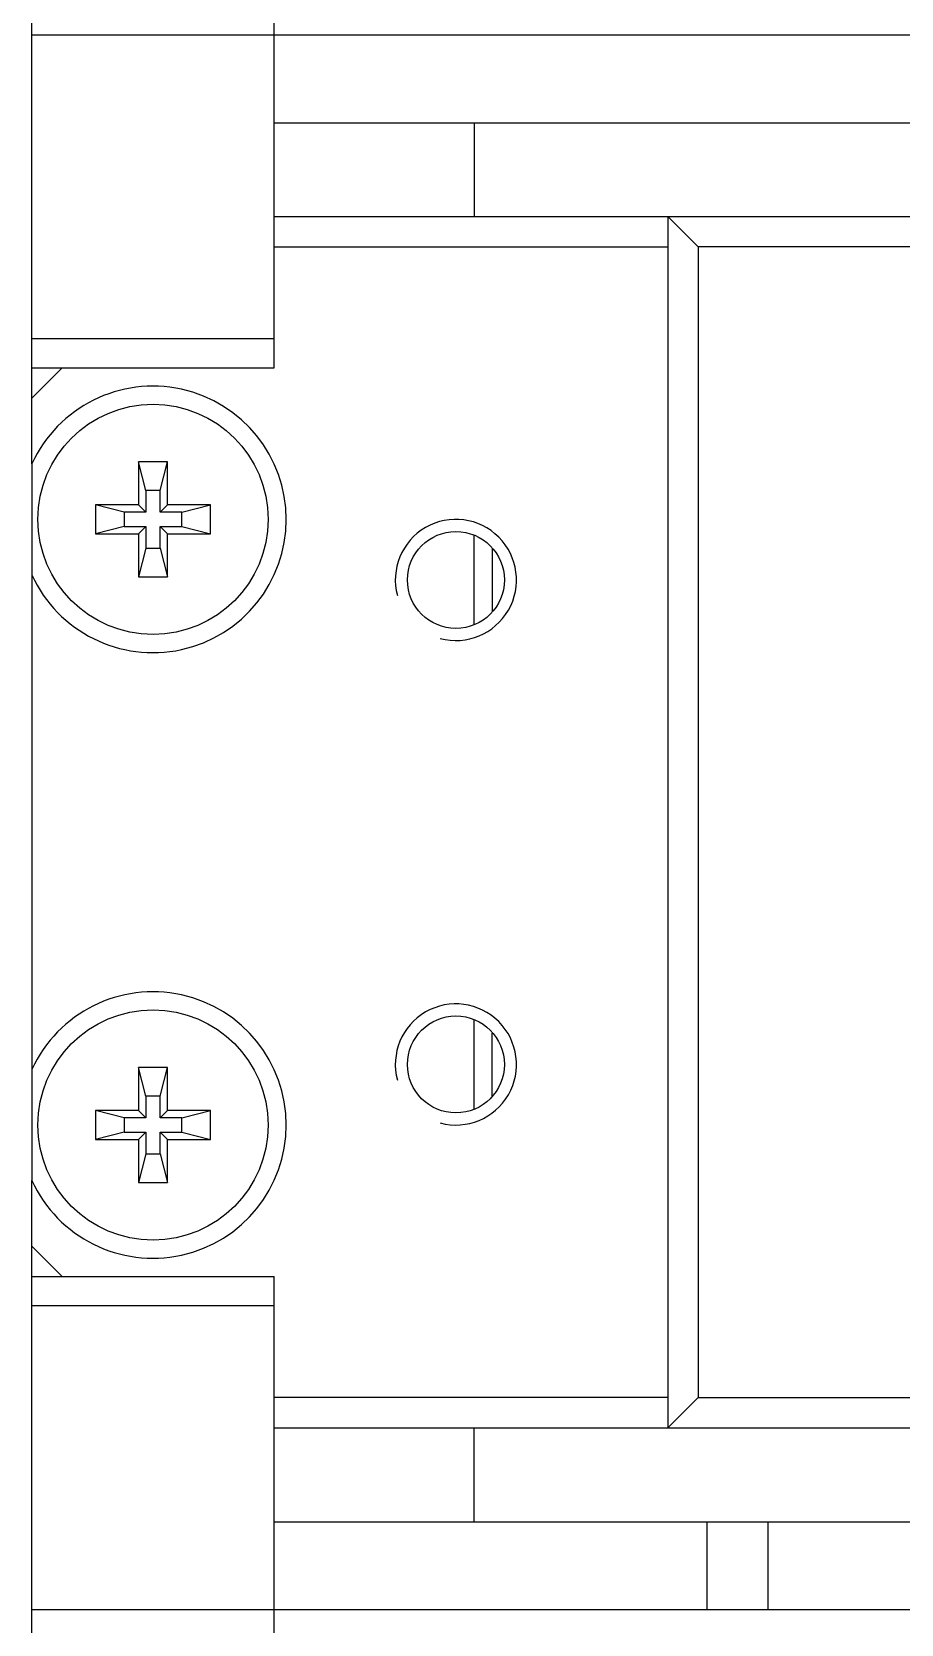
# Model space of a CAD drawing. Header units: millimetres. Extents: x 0 to 420, y 0 to 297.
# Drawn here: x 201.55 to 208.73, y 172.89 to 186.04 of the extents above; entities that cross this region are included whole.
import ezdxf

# ---------------------------------------------------------------- set-up
doc = ezdxf.new("R2010")
doc.units = ezdxf.units.MM
doc.header["$LTSCALE"] = 23.1
doc.layers.get('0').update_dxf_attribs({"linetype": 'CONTINUOUS'})
doc.layers.add('AXIS', color=7, linetype='CONTINUOUS')

msp = doc.modelspace()

# ---------------------------------------------------------------- linework, layer by layer
at = {"color": 7, "linetype": 'CONTINUOUS'}
for p, q in [((203.555, 183.265), (203.555, 186.813)), ((201.555, 182.473), (201.555, 186.728)), ((201.555, 186.015), (211.555, 186.015)), ((203.555, 185.29), (211.555, 185.29)), ((205.205, 185.29), (205.205, 184.515)), ((203.555, 184.515), (246.305, 184.515)), ((206.805, 184.515), (206.805, 174.515)), ((206.805, 184.515), (207.055, 184.265)), ((203.555, 184.265), (206.805, 184.265)), ((203.555, 183.507), (201.555, 183.507)), ((201.805, 183.265), (201.555, 183.015)), ((201.555, 183.265), (203.555, 183.265)), ((202.436, 182.49), (202.436, 182.134)), ((202.496, 182.253), (202.436, 182.49)), ((202.674, 182.49), (202.436, 182.49)), ((202.614, 182.253), (202.674, 182.49)), ((202.674, 182.134), (202.674, 182.49)), ((202.496, 182.253), (202.496, 182.075)), ((202.614, 182.253), (202.496, 182.253)), ((202.614, 182.075), (202.614, 182.253)), ((202.08, 182.134), (202.08, 181.896)), ((202.317, 182.075), (202.08, 182.134)), ((202.436, 182.134), (202.08, 182.134)), ((202.496, 182.075), (202.436, 182.134)), ((202.614, 182.075), (202.674, 182.134)), ((203.03, 182.134), (202.674, 182.134)), ((202.792, 182.075), (203.03, 182.134)), ((203.03, 181.896), (203.03, 182.134)), ((202.317, 181.956), (202.08, 181.896)), ((202.317, 182.075), (202.317, 181.956)), ((202.496, 182.075), (202.317, 182.075)), ((202.317, 181.956), (202.496, 181.956)), ((202.496, 181.956), (202.436, 181.896)), ((202.496, 181.956), (202.496, 181.778)), ((202.792, 182.075), (202.614, 182.075)), ((202.614, 181.778), (202.614, 181.956)), ((202.614, 181.956), (202.674, 181.896)), ((202.614, 181.956), (202.792, 181.956)), ((202.792, 181.956), (202.792, 182.075)), ((202.792, 181.956), (203.03, 181.896)), ((202.08, 181.896), (202.436, 181.896)), ((202.436, 181.896), (202.436, 181.54)), ((202.674, 181.54), (202.674, 181.896)), ((202.674, 181.896), (203.03, 181.896)), ((205.205, 181.148), (205.205, 181.882)), ((202.496, 181.778), (202.436, 181.54)), ((202.496, 181.778), (202.614, 181.778)), ((202.614, 181.778), (202.674, 181.54)), ((202.436, 181.54), (202.674, 181.54)), ((205.205, 177.148), (205.205, 177.882)), ((202.436, 177.49), (202.436, 177.134)), ((202.496, 177.253), (202.436, 177.49)), ((202.674, 177.49), (202.436, 177.49)), ((202.614, 177.253), (202.674, 177.49)), ((202.674, 177.134), (202.674, 177.49)), ((202.496, 177.253), (202.496, 177.075)), ((202.614, 177.253), (202.496, 177.253)), ((202.614, 177.075), (202.614, 177.253)), ((202.08, 177.134), (202.08, 176.896)), ((202.317, 177.075), (202.08, 177.134)), ((202.436, 177.134), (202.08, 177.134)), ((202.496, 177.075), (202.436, 177.134)), ((202.614, 177.075), (202.674, 177.134)), ((203.03, 177.134), (202.674, 177.134)), ((202.792, 177.075), (203.03, 177.134)), ((203.03, 176.896), (203.03, 177.134)), ((202.317, 176.956), (202.08, 176.896)), ((202.317, 177.075), (202.317, 176.956)), ((202.496, 177.075), (202.317, 177.075)), ((202.317, 176.956), (202.496, 176.956)), ((202.496, 176.956), (202.436, 176.896)), ((202.496, 176.956), (202.496, 176.778)), ((202.792, 177.075), (202.614, 177.075)), ((202.614, 176.778), (202.614, 176.956)), ((202.614, 176.956), (202.674, 176.896)), ((202.614, 176.956), (202.792, 176.956)), ((202.792, 176.956), (202.792, 177.075)), ((202.792, 176.956), (203.03, 176.896)), ((202.08, 176.896), (202.436, 176.896)), ((202.436, 176.896), (202.436, 176.54)), ((202.674, 176.54), (202.674, 176.896)), ((202.674, 176.896), (203.03, 176.896)), ((202.496, 176.778), (202.436, 176.54)), ((202.496, 176.778), (202.614, 176.778)), ((202.614, 176.778), (202.674, 176.54)), ((201.555, 172.22), (201.555, 176.557)), ((202.436, 176.54), (202.674, 176.54)), ((201.555, 176.015), (201.805, 175.765)), ((201.555, 175.765), (203.555, 175.765)), ((203.555, 172.116), (203.555, 175.765)), ((203.555, 175.523), (201.555, 175.523)), ((206.805, 174.765), (203.555, 174.765)), ((207.055, 174.765), (206.805, 174.515)), ((203.555, 174.515), (246.305, 174.515)), ((205.205, 173.74), (205.205, 174.515)), ((203.555, 173.74), (211.555, 173.74)), ((207.13, 173.015), (207.13, 173.74)), ((207.63, 173.74), (207.63, 173.015)), ((201.555, 173.015), (211.555, 173.015))]:
    msp.add_line(p, q, dxfattribs=at)
at = {"color": 3, "linetype": 'CONTINUOUS'}
for p, q in [((207.055, 184.265), (207.055, 174.765)), ((244.472, 184.265), (207.055, 184.265)), ((207.055, 174.765), (244.472, 174.765))]:
    msp.add_line(p, q, dxfattribs=at)
at = {"color": 7, "linetype": 'CONTINUOUS'}
for centre in [(202.555, 182.015), (202.555, 177.015)]:
    msp.add_circle(centre, 0.95, dxfattribs=at)
at = {"color": 2, "linetype": 'CONTINUOUS'}
for centre in [(205.055, 181.515), (205.055, 177.515)]:
    msp.add_arc(centre, 0.5, 255, 195, dxfattribs=at)
at = {"layer": 'AXIS', "color": 7, "linetype": 'CONTINUOUS'}
for p, q in [((201.555, 182.473), (201.555, 176.557)), ((205.355, 181.774), (205.355, 181.256)), ((205.355, 177.256), (205.355, 177.774))]:
    msp.add_line(p, q, dxfattribs=at)
for centre in [(205.055, 181.515), (205.055, 177.515)]:
    msp.add_circle(centre, 0.4, dxfattribs=at)
for centre in [(202.555, 182.015), (202.555, 177.015)]:
    msp.add_arc(centre, 1.1, 204.62, 155.38, dxfattribs=at)

doc.saveas('drawing.dxf')
